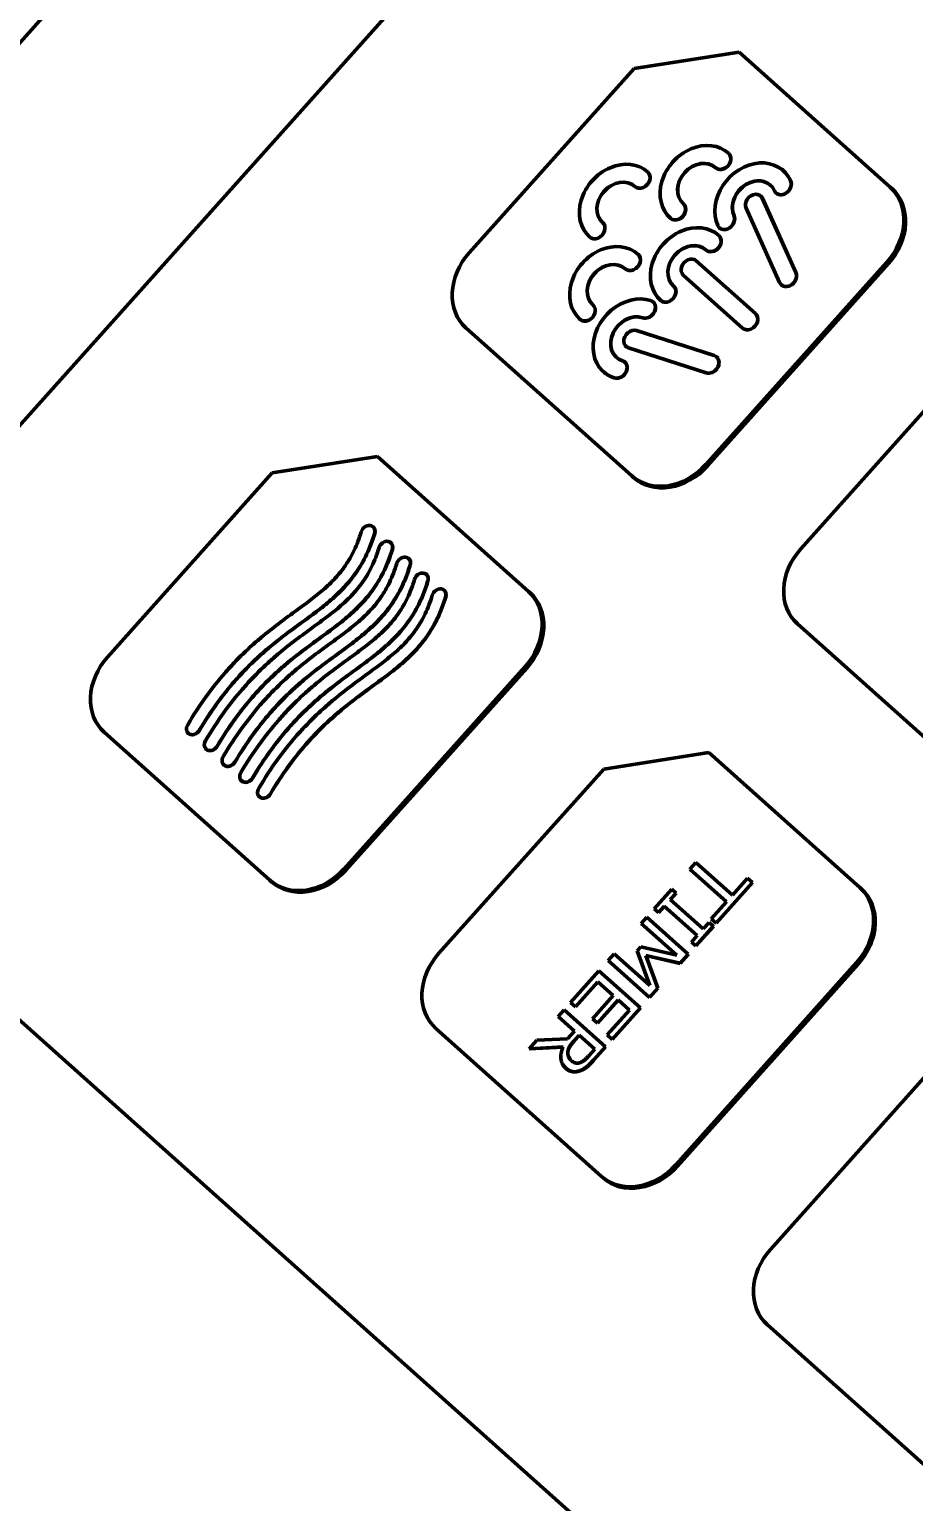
# Model space of a CAD drawing. Header units: inches. Extents: x 3110 to 5380, y 935 to 5515.
# Drawn here: x 4263.65 to 4292.84, y 1228.13 to 1276.77 of the extents above; entities that cross this region are included whole.
import ezdxf

# ---------------------------------------------------------------- set-up
doc = ezdxf.new("R2010")
doc.units = ezdxf.units.IN
doc.header["$MEASUREMENT"] = 0
for name, color, linetype, lineweight in [('AM_0', 7, 'Continuous', 30), ('AM_5', 92, 'Continuous', 15), ('Visibile (ISO)', 7, 'Continuous', 50)]:
    doc.layers.add(name, color=color, linetype=linetype, lineweight=lineweight)
doc.styles.get("Standard").update_dxf_attribs({"font": 'ROMANS.SHX'})
doc.dimstyles.new('AM_ANSI$0', dxfattribs={"dimtxt": 0.12, "dimasz": 0.12, "dimexe": 0.1, "dimexo": 0.05, "dimgap": 0.06, "dimtad": 0, "dimtih": 1, "dimtoh": 1, "dimdec": 4, "dimzin": 7, "dimdsep": 46, "dimtxsty": 'Standard', "dimcen": 0, "dimclrd": 256, "dimclre": 256, "dimclrt": 140, "dimadec": 0, "dimazin": 2, "dimtp": 0.1, "dimtm": 0.1, "dimtfac": 0.71, "dimtdec": 4, "dimtofl": 0, "dimtmove": 0, "dimatfit": 3, "dimfxl": 1, "dimtolj": 1, "dimtzin": 7, "dimlwd": -1, "dimlwe": -1, "dimarcsym": 1})

# ---------------------------------------------------------------- blocks, each defined once
blk = doc.blocks.new('_ClosedBlank')
at = {"layer": 'AM_0', "color": 0, "lineweight": -2}
for p, q in [((-1, 0.16667), (0, 0)), ((-1, 0.16667), (-1, -0.16667)), ((0, 0), (-1, -0.16667))]:
    blk.add_line(p, q, dxfattribs=at)
blk = doc.blocks.new('*D33')
at = {"layer": 'AM_5', "linetype": 'ByBlock', "transparency": 16777216}
for p, q in [((4421.186, 2159.668), (3326.444, 2159.668)), ((3326.544, 2089.668), (3326.544, 1696.983)), ((3326.544, 1174.299), (3326.544, 1566.983)), ((4232.494, 1104.299), (3326.444, 1104.299))]:
    blk.add_line(p, q, dxfattribs=at)
at = {"layer": 'Defpoints', "color": 0, "transparency": 16777216}
for p in [(4421.236, 2159.668), (3326.544, 1104.299), (4232.544, 1104.299)]:
    blk.add_point(p, dxfattribs=at)
at = {"layer": 'AM_5', "transparency": 16777216, "xscale": 70, "yscale": 70, "zscale": 70}
for p, rotation in [((3326.544, 2159.668), 90), ((3326.544, 1104.299), 270)]:
    blk.add_blockref('_ClosedBlank', p, dxfattribs=dict(at, rotation=rotation))
at = {"layer": 'AM_5', "color": 140, "transparency": 16777216, "insert": (3326.544, 1631.983), "char_height": 70, "attachment_point": 5}
blk.add_mtext('\\A1;1055', dxfattribs=at)

msp = doc.modelspace()

# ---------------------------------------------------------------- linework, layer by layer
at = {"layer": 'Visibile (ISO)'}
for p, q in [((4216.99484, 1224.49651), (4295.05037, 1311.81448)), ((4254.83744, 1254.19233), (4296.63767, 1300.95278)), ((4283.61051, 1275.47706), (4287.0784, 1276.01906)), ((4287.0784, 1276.01906), (4292.06469, 1271.5617)), ((4278.16908, 1269.38992), (4283.61051, 1275.47706)), ((4286.73422, 1272.67838), (4286.73148, 1272.68083)), ((4284.06879, 1272.05655), (4284.06605, 1272.059)), ((4288.5408, 1272.10224), (4288.53806, 1272.10468)), ((4292.11943, 1271.51277), (4292.06469, 1271.5617)), ((4287.79436, 1271.26723), (4287.79163, 1271.26968)), ((4287.8456, 1271.19554), (4288.95261, 1268.73795)), ((4287.84834, 1271.19309), (4288.95535, 1268.7355)), ((4288.30319, 1271.36561), (4288.30045, 1271.36805)), ((4284.81482, 1270.53122), (4284.81209, 1270.53367)), ((4288.41812, 1268.40908), (4287.31111, 1270.86667)), ((4286.43247, 1270.21456), (4286.42973, 1270.217)), ((4282.14939, 1269.90939), (4282.14665, 1269.91184)), ((4286.41392, 1269.96018), (4286.41119, 1269.96263)), ((4283.74849, 1269.33835), (4283.74575, 1269.3408)), ((4285.66476, 1269.12762), (4287.61904, 1267.38064)), ((4291.95766, 1269.08207), (4285.9862, 1262.40201)), ((4292.0124, 1269.03314), (4286.04094, 1262.35308)), ((4287.1925, 1266.9035), (4285.23822, 1268.65047)), ((4288.47484, 1268.33249), (4288.4721, 1268.33494)), ((4284.24381, 1267.76618), (4284.24108, 1267.76863)), ((4284.49453, 1267.81302), (4284.49179, 1267.81546)), ((4281.82909, 1267.19119), (4281.82636, 1267.19363)), ((4287.62177, 1267.3782), (4287.61904, 1267.38064)), ((4283.53403, 1262.01875), (4278.06205, 1266.91029)), ((4283.6939, 1266.82021), (4286.25974, 1265.99456)), ((4287.19524, 1266.90105), (4287.1925, 1266.9035)), ((4283.3498, 1266.29526), (4283.34707, 1266.2977)), ((4285.99261, 1265.42669), (4283.42677, 1266.25234)), ((4285.99534, 1265.42424), (4283.42951, 1266.24989)), ((4283.30886, 1265.77863), (4283.30612, 1265.78107)), ((4286.34217, 1265.94675), (4286.33944, 1265.9492)), ((4289.11305, 1259.60685), (4294.55449, 1265.69399)), ((4282.60337, 1265.46025), (4282.60063, 1265.4627)), ((4271.66759, 1262.11693), (4275.13548, 1262.65894)), ((4275.13548, 1262.65894), (4280.12177, 1258.20157)), ((4266.22615, 1256.02979), (4271.66759, 1262.11693)), ((4283.58877, 1261.96982), (4283.53403, 1262.01875)), ((4274.99759, 1260.33566), (4274.99485, 1260.3381)), ((4275.58387, 1259.81156), (4275.58114, 1259.81401)), ((4276.17016, 1259.28747), (4276.16742, 1259.28992)), ((4276.75644, 1258.76338), (4276.7537, 1258.76582)), ((4277.34273, 1258.23928), (4277.33999, 1258.24173)), ((4280.17651, 1258.15264), (4280.12177, 1258.20157)), ((4294.47801, 1252.23568), (4289.00602, 1257.12722)), ((4280.01474, 1255.72195), (4274.04328, 1249.04188)), ((4280.06948, 1255.67302), (4274.09802, 1248.99295)), ((4271.59111, 1248.65863), (4266.11912, 1253.55016)), ((4268.89817, 1253.51245), (4268.89543, 1253.5149)), ((4269.48445, 1252.98836), (4269.48172, 1252.9908)), ((4282.61156, 1252.33386), (4286.07945, 1252.87587)), ((4286.07945, 1252.87587), (4291.06575, 1248.4185)), ((4270.07074, 1252.46426), (4270.068, 1252.46671)), ((4277.17013, 1246.24672), (4282.61156, 1252.33386)), ((4293.03433, 1217.47196), (4254.73041, 1251.7127)), ((4270.65702, 1251.94017), (4270.65428, 1251.94262)), ((4271.24331, 1251.41608), (4271.24057, 1251.41852)), ((4285.45211, 1249.02727), (4285.65051, 1249.24922)), ((4285.65051, 1249.24922), (4286.85666, 1248.17102)), ((4271.64585, 1248.6097), (4271.59111, 1248.65863)), ((4286.65825, 1247.94907), (4285.45211, 1249.02727)), ((4287.51936, 1248.58661), (4286.31926, 1247.24411)), ((4287.52209, 1248.58417), (4286.322, 1247.24166)), ((4286.85666, 1248.17102), (4287.3575, 1248.7313)), ((4287.3575, 1248.7313), (4287.51936, 1248.58661)), ((4287.52209, 1248.58417), (4287.51936, 1248.58661)), ((4284.27984, 1247.71589), (4284.85811, 1248.36278)), ((4284.99779, 1248.23792), (4284.80786, 1248.02544)), ((4285.00053, 1248.23547), (4284.81059, 1248.023)), ((4284.85811, 1248.36278), (4284.99779, 1248.23792)), ((4285.00053, 1248.23547), (4284.99779, 1248.23792)), ((4291.12048, 1248.36957), (4291.06575, 1248.4185)), ((4284.41952, 1247.59102), (4284.27984, 1247.71589)), ((4284.60945, 1247.8035), (4284.41952, 1247.59102)), ((4284.61219, 1247.80105), (4284.42225, 1247.58858)), ((4285.69809, 1246.83034), (4284.60945, 1247.8035)), ((4284.80786, 1248.02544), (4285.89649, 1247.05229)), ((4286.15741, 1247.38879), (4286.65825, 1247.94907)), ((4283.84915, 1247.2341), (4284.03425, 1247.44116)), ((4285.02758, 1246.18068), (4283.84915, 1247.2341)), ((4284.03425, 1247.44116), (4285.40225, 1246.21828)), ((4284.42225, 1247.58858), (4284.41952, 1247.59102)), ((4286.22611, 1247.1399), (4285.64783, 1246.493)), ((4286.22884, 1247.13745), (4285.65057, 1246.49056)), ((4285.89649, 1247.05229), (4286.08642, 1247.26476)), ((4286.08642, 1247.26476), (4286.22611, 1247.1399)), ((4286.31926, 1247.24411), (4286.15741, 1247.38879)), ((4286.22884, 1247.13745), (4286.22611, 1247.1399)), ((4286.322, 1247.24166), (4286.31926, 1247.24411)), ((4285.50815, 1246.61787), (4285.69809, 1246.83034)), ((4282.75431, 1246.00933), (4282.95271, 1246.23128)), ((4282.95271, 1246.23128), (4284.13114, 1245.17785)), ((4283.71918, 1246.33012), (4283.84016, 1246.46545)), ((4284.13114, 1245.17785), (4283.71918, 1246.33012)), ((4283.84016, 1246.46545), (4285.02758, 1246.18068)), ((4285.13126, 1245.91513), (4283.99705, 1246.17911)), ((4283.99978, 1246.17667), (4283.99705, 1246.17911)), ((4283.99705, 1246.17911), (4284.39813, 1245.09501)), ((4285.13399, 1245.91268), (4283.99978, 1246.17667)), ((4283.99978, 1246.17667), (4284.40087, 1245.09256)), ((4285.40225, 1246.21828), (4285.13126, 1245.91513)), ((4285.40498, 1246.21583), (4285.13399, 1245.91268)), ((4285.40498, 1246.21583), (4285.40225, 1246.21828)), ((4285.64783, 1246.493), (4285.50815, 1246.61787)), ((4285.65057, 1246.49056), (4285.64783, 1246.493)), ((4281.51791, 1244.62622), (4282.45186, 1245.671)), ((4282.45186, 1245.671), (4283.81986, 1244.44811)), ((4284.1223, 1244.78645), (4282.75431, 1246.00933)), ((4290.95872, 1245.93888), (4284.98725, 1239.25881)), ((4291.01345, 1245.88995), (4285.04199, 1239.20988)), ((4285.13399, 1245.91268), (4285.13126, 1245.91513)), ((4282.41531, 1245.30437), (4281.67977, 1244.48154)), ((4282.41805, 1245.30192), (4281.6825, 1244.47909)), ((4282.92305, 1244.85049), (4282.41531, 1245.30437)), ((4282.2371, 1244.08315), (4282.92305, 1244.85049)), ((4283.0849, 1244.70581), (4282.39896, 1243.93847)), ((4283.08764, 1244.70336), (4282.40169, 1243.93602)), ((4283.4596, 1244.37085), (4283.0849, 1244.70581)), ((4284.39813, 1245.09501), (4284.1223, 1244.78645)), ((4284.12504, 1244.784), (4284.1223, 1244.78645)), ((4284.40087, 1245.09256), (4284.12504, 1244.784)), ((4284.40087, 1245.09256), (4284.39813, 1245.09501)), ((4281.10175, 1244.16068), (4281.30015, 1244.38262)), ((4281.30015, 1244.38262), (4282.66815, 1243.15974)), ((4281.67977, 1244.48154), (4281.51791, 1244.62622)), ((4281.6825, 1244.47909), (4281.67977, 1244.48154)), ((4282.72406, 1243.54802), (4283.4596, 1244.37085)), ((4283.81986, 1244.44811), (4282.88591, 1243.40334)), ((4283.8226, 1244.44567), (4282.88865, 1243.40089)), ((4283.8226, 1244.44567), (4283.81986, 1244.44811)), ((4282.53509, 1238.87556), (4277.0631, 1243.76709)), ((4281.64607, 1243.6741), (4281.10175, 1244.16068)), ((4282.39896, 1243.93847), (4282.2371, 1244.08315)), ((4282.40169, 1243.93602), (4282.39896, 1243.93847)), ((4280.14482, 1243.09019), (4280.4025, 1243.37845)), ((4280.4025, 1243.37845), (4281.41863, 1243.41967)), ((4281.41863, 1243.41967), (4281.64607, 1243.6741)), ((4281.62374, 1243.34345), (4281.79794, 1243.53833)), ((4281.80068, 1243.53589), (4281.62647, 1243.34101)), ((4281.79794, 1243.53833), (4282.31233, 1243.07851)), ((4282.88591, 1243.40334), (4282.72406, 1243.54802)), ((4282.88865, 1243.40089), (4282.88591, 1243.40334)), ((4281.27122, 1243.15214), (4280.14482, 1243.09019)), ((4280.14755, 1243.08774), (4280.14482, 1243.09019)), ((4281.26999, 1243.14947), (4280.14755, 1243.08774)), ((4281.42764, 1242.97579), (4281.4249, 1242.97824)), ((4282.31233, 1243.07851), (4282.11513, 1242.85792)), ((4282.66815, 1243.15974), (4282.28344, 1242.72938)), ((4282.67089, 1243.15729), (4282.28618, 1242.72693)), ((4282.67089, 1243.15729), (4282.66815, 1243.15974)), ((4281.36556, 1242.4445), (4281.36283, 1242.44695)), ((4288.1141, 1236.46365), (4293.55554, 1242.55079)), ((4282.58982, 1238.82663), (4282.53509, 1238.87556)), ((4293.47906, 1229.09249), (4288.00707, 1233.98402))]:
    msp.add_line(p, q, dxfattribs=at)
for centre, major_axis, start_param, end_param in [((4285.77179, 1271.60725), (-0.9597, -1.07358), 3.14159265, 6.28318531), ((4283.10635, 1270.98542), (-0.9597, -1.07358), 3.14159265, 6.28318531), ((4285.77179, 1271.60725), (0.53317, 0.59643), 0, 3.14159265), ((4285.77452, 1271.6048), (0.53317, 0.59643), 0, 3.14159265), ((4286.51822, 1272.44226), (0.21327, 0.23857), 3.14159265, 6.28318531), ((4286.52095, 1272.43981), (0.21327, 0.23857), 3.14159265, 6.28318531), ((4283.85278, 1271.82043), (0.21327, 0.23857), 3.14159265, 6.28318531), ((4283.85552, 1271.81798), (0.21327, 0.23857), 3.14159265, 6.28318531), ((4287.57836, 1271.0311), (-0.9597, -1.07358), 2.7925268, 5.93411946), ((4287.5811, 1271.02866), (0.9597, 1.07358), 5.93411946, 6.28318531), ((4283.10635, 1270.98542), (0.53317, 0.59643), 0, 3.14159265), ((4283.10909, 1270.98297), (0.53317, 0.59643), 0, 3.14159265), ((4287.57836, 1271.0311), (0.53317, 0.59643), 5.93411946, 9.07571211), ((4287.5811, 1271.02866), (0.53317, 0.59643), 0.00280083, 2.7925268), ((4288.51372, 1271.60663), (0.21327, 0.23857), 2.7925268, 5.93411946), ((4288.51645, 1271.60418), (0.21327, 0.23857), 3.14159265, 5.93411946), ((4290.78509, 1270.13026), (1.2796, 1.43144), 4.71238898, 6.28318531), ((4290.83983, 1270.08133), (1.2796, 1.43144), 4.71238898, 6.28318531), ((4285.02535, 1270.77224), (0.21327, 0.23857), 3.14159265, 6.28318531), ((4285.02809, 1270.76979), (0.21327, 0.23857), 3.14159265, 6.28318531), ((4287.57836, 1271.0311), (-0.21327, -0.23857), 2.7925268, 5.93411946), ((4287.5811, 1271.02866), (0.21327, 0.23857), 5.93411946, 6.28318531), ((4286.643, 1270.45558), (0.21327, 0.23857), 2.7925268, 5.93411946), ((4286.64574, 1270.45313), (0.21327, 0.23857), 3.14159265, 5.93411946), ((4282.35992, 1270.15041), (0.21327, 0.23857), 3.14159265, 6.28318531), ((4282.36266, 1270.14796), (0.21327, 0.23857), 3.14159265, 6.28318531), ((4285.45149, 1268.88905), (-0.9597, -1.07358), 3.14159265, 6.28318531), ((4282.78605, 1268.26722), (-0.9597, -1.07358), 3.14159265, 6.28318531), ((4285.45149, 1268.88905), (0.53317, 0.59643), 0, 3.14159265), ((4285.45423, 1268.8866), (0.53317, 0.59643), 0, 3.14159265), ((4286.19792, 1269.72405), (0.21327, 0.23857), 3.14159265, 6.28318531), ((4286.20066, 1269.72161), (0.21327, 0.23857), 3.14159265, 6.28318531), ((4279.34164, 1268.34173), (-1.2796, -1.43144), 4.71238898, 6.28318531), ((4282.78605, 1268.26722), (0.53317, 0.59643), 0, 3.14159265), ((4282.78879, 1268.26477), (0.53317, 0.59643), 0, 3.14159265), ((4283.53249, 1269.10222), (0.21327, 0.23857), 3.14159265, 6.28318531), ((4283.53522, 1269.09978), (0.21327, 0.23857), 3.14159265, 6.28318531), ((4285.45149, 1268.88905), (-0.21327, -0.23857), 3.14159265, 6.28318531), ((4288.68537, 1268.57351), (0.21327, 0.23857), 2.7925268, 5.93411946), ((4288.68811, 1268.57106), (0.21327, 0.23857), 3.14159265, 5.93411946), ((4284.70506, 1268.05404), (0.21327, 0.23857), 3.14159265, 6.28318531), ((4284.70779, 1268.05159), (0.21327, 0.23857), 3.14159265, 6.28318531), ((4282.03962, 1267.43221), (0.21327, 0.23857), 3.14159265, 6.28318531), ((4282.04236, 1267.42976), (0.21327, 0.23857), 3.14159265, 6.28318531), ((4283.56033, 1266.53628), (-0.9597, -1.07358), 3.4906585, 6.63225116), ((4284.02781, 1267.53005), (0.21327, 0.23857), 3.4906585, 6.63225116), ((4284.03055, 1267.52761), (0.21327, 0.23857), 3.4906585, 6.28318531), ((4283.56307, 1266.53383), (0.53317, 0.59643), 0.34906585, 3.13879182), ((4283.56033, 1266.53628), (0.53317, 0.59643), 0.34906585, 3.4906585), ((4287.40577, 1267.14207), (0.21327, 0.23857), 3.14159265, 6.28318531), ((4287.40851, 1267.13962), (0.21327, 0.23857), 3.14159265, 6.28318531), ((4283.56033, 1266.53628), (-0.21327, -0.23857), 3.4906585, 6.63225116), ((4283.56307, 1266.53383), (-0.21327, -0.23857), 0, 0.34906585), ((4283.09286, 1265.5425), (0.21327, 0.23857), 3.4906585, 6.63225116), ((4283.09559, 1265.54005), (0.21327, 0.23857), 3.4906585, 6.28318531), ((4286.12617, 1265.71063), (0.21327, 0.23857), 3.4906585, 6.63225116), ((4286.12891, 1265.70818), (0.21327, 0.23857), 3.4906585, 6.28318531), ((4283.56307, 1266.53383), (-0.9597, -1.07358), 0, 0.34906585), ((4284.81363, 1263.4502), (-1.2796, -1.43144), 0, 1.57079633), ((4284.86837, 1263.40127), (-1.2796, -1.43144), 0, 1.57079633), ((4274.82424, 1260.14724), (0.17061, 0.19086), 5.23008885, 8.3716815), ((4274.82698, 1260.1448), (0.17061, 0.19086), 5.23008885, 6.28318531), ((4275.41052, 1259.62315), (0.17061, 0.19086), 5.23008885, 8.3716815), ((4275.41326, 1259.6207), (0.17061, 0.19086), 5.23008885, 6.28318531), ((4275.99681, 1259.09906), (0.17061, 0.19086), 5.23008885, 8.3716815), ((4275.99954, 1259.09661), (0.17061, 0.19086), 5.23008885, 6.28318531), ((4290.28562, 1258.55866), (-1.2796, -1.43144), 4.71238898, 6.28318531), ((4276.58309, 1258.57497), (0.17061, 0.19086), 5.23008885, 8.3716815), ((4276.58583, 1258.57252), (0.17061, 0.19086), 5.23008885, 6.28318531), ((4277.16938, 1258.05087), (0.17061, 0.19086), 5.23008885, 8.3716815), ((4277.17211, 1258.04843), (0.17061, 0.19086), 5.23008885, 6.28318531), ((4278.84217, 1256.77013), (1.2796, 1.43144), 4.71238898, 6.28318531), ((4278.89691, 1256.7212), (1.2796, 1.43144), 4.71238898, 6.28318531), ((4267.39872, 1254.9816), (-1.2796, -1.43144), 4.71238898, 6.28318531), ((4269.06604, 1253.70575), (-0.17061, -0.19086), 4.94466959, 8.08626224), ((4269.06878, 1253.70331), (-0.17061, -0.19086), 0, 1.80307693), ((4269.65233, 1253.18166), (-0.17061, -0.19086), 4.94466959, 8.08626224), ((4269.65507, 1253.17921), (-0.17061, -0.19086), 0, 1.80307693), ((4270.23861, 1252.65757), (-0.17061, -0.19086), 4.94466959, 8.08626224), ((4270.24135, 1252.65512), (-0.17061, -0.19086), 0, 1.80307693), ((4270.8249, 1252.13348), (-0.17061, -0.19086), 4.94466959, 8.08626224), ((4270.82763, 1252.13103), (-0.17061, -0.19086), 0, 1.80307693), ((4271.41118, 1251.60938), (-0.17061, -0.19086), 4.94466959, 8.08626224), ((4271.41392, 1251.60694), (-0.17061, -0.19086), 0, 1.80307693), ((4272.87071, 1250.09007), (-1.2796, -1.43144), 0, 1.57079633), ((4272.92545, 1250.04114), (-1.2796, -1.43144), 0, 1.57079633), ((4289.78615, 1246.98706), (1.2796, 1.43144), 4.71238898, 6.28318531), ((4289.84088, 1246.93813), (1.2796, 1.43144), 4.71238898, 6.28318531), ((4278.3427, 1245.19853), (-1.2796, -1.43144), 4.71238898, 6.28318531), ((4283.81469, 1240.307), (-1.2796, -1.43144), 0, 1.57079633), ((4283.86942, 1240.25807), (-1.2796, -1.43144), 0, 1.57079633), ((4289.28667, 1235.41546), (-1.2796, -1.43144), 4.71238898, 6.28318531)]:
    msp.add_ellipse(centre, major_axis=major_axis, ratio=0.81915204, start_param=start_param, end_param=end_param, dxfattribs=at)
for points, degree, knots in [([(4268.87463, 1253.79782), (4269.07698, 1254.1369), (4269.48479, 1254.75463), (4269.99664, 1255.39639), (4270.50509, 1255.95567), (4270.90694, 1256.34323), (4271.39741, 1256.76853), (4271.77796, 1257.06787), (4272.23324, 1257.40704), (4272.57895, 1257.65688), (4272.98296, 1257.95806), (4273.28184, 1258.19615), (4273.6219, 1258.50528), (4273.86669, 1258.76779), (4274.13921, 1259.13266), (4274.37935, 1259.54482), (4274.53586, 1259.94849), (4274.60395, 1260.17424)], 3, [0, 0, 0, 0, 0.08333333, 0.16666667, 0.20833333, 0.29166667, 0.33333333, 0.41666667, 0.45833333, 0.54166667, 0.58333333, 0.66666667, 0.70833333, 0.79166667, 0.83333333, 0.91666667, 1, 1, 1, 1]), ([(4275.04453, 1260.12025), (4274.96895, 1259.86969), (4274.79205, 1259.41113), (4274.51064, 1258.92733), (4274.19089, 1258.49948), (4273.90839, 1258.19717), (4273.53036, 1257.85387), (4273.21069, 1257.59962), (4272.7943, 1257.28927), (4272.44902, 1257.03975), (4272.00509, 1256.70896), (4271.64101, 1256.42245), (4271.17695, 1256.01999), (4270.79933, 1255.65573), (4270.32146, 1255.1301), (4269.83891, 1254.52527), (4269.45096, 1253.93792), (4269.25746, 1253.61368)], 3, [0, 0, 0, 0, 0.08333333, 0.16666667, 0.20833333, 0.29166667, 0.33333333, 0.41666667, 0.45833333, 0.54166667, 0.58333333, 0.66666667, 0.70833333, 0.79166667, 0.83333333, 0.91666667, 1, 1, 1, 1]), ([(4275.04726, 1260.11781), (4274.97169, 1259.86724), (4274.79478, 1259.40868), (4274.51338, 1258.92488), (4274.19362, 1258.49703), (4273.91112, 1258.19473), (4273.53309, 1257.85142), (4273.21343, 1257.59717), (4272.79704, 1257.28682), (4272.45176, 1257.0373), (4272.00782, 1256.70651), (4271.64374, 1256.42), (4271.17969, 1256.01754), (4270.80207, 1255.65329), (4270.32419, 1255.12766), (4269.84165, 1254.52282), (4269.4537, 1253.93548), (4269.2602, 1253.61124)], 3, [0, 0, 0, 0, 0.08333333, 0.16666667, 0.20833333, 0.29166667, 0.33333333, 0.41666667, 0.45833333, 0.54166667, 0.58333333, 0.66666667, 0.70833333, 0.79166667, 0.83333333, 0.91666667, 1, 1, 1, 1]), ([(4269.46091, 1253.27373), (4269.66326, 1253.61281), (4270.07108, 1254.23054), (4270.58293, 1254.8723), (4271.09138, 1255.43158), (4271.49323, 1255.81914), (4271.9837, 1256.24444), (4272.36425, 1256.54377), (4272.81953, 1256.88295), (4273.16523, 1257.13279), (4273.56925, 1257.43396), (4273.86812, 1257.67205), (4274.20819, 1257.98119), (4274.45297, 1258.2437), (4274.7255, 1258.60857), (4274.96563, 1259.02073), (4275.12214, 1259.4244), (4275.19023, 1259.65014)], 3, [0, 0, 0, 0, 0.08333333, 0.16666667, 0.20833333, 0.29166667, 0.33333333, 0.41666667, 0.45833333, 0.54166667, 0.58333333, 0.66666667, 0.70833333, 0.79166667, 0.83333333, 0.91666667, 1, 1, 1, 1]), ([(4275.63081, 1259.59616), (4275.55524, 1259.34559), (4275.37833, 1258.88703), (4275.09692, 1258.40323), (4274.77717, 1257.97539), (4274.49467, 1257.67308), (4274.11664, 1257.32978), (4273.79698, 1257.07553), (4273.38059, 1256.76517), (4273.03531, 1256.51566), (4272.59137, 1256.18486), (4272.22729, 1255.89835), (4271.76324, 1255.49589), (4271.38561, 1255.13164), (4270.90774, 1254.60601), (4270.4252, 1254.00118), (4270.03725, 1253.41383), (4269.84375, 1253.08959)], 3, [0, 0, 0, 0, 0.08333333, 0.16666667, 0.20833333, 0.29166667, 0.33333333, 0.41666667, 0.45833333, 0.54166667, 0.58333333, 0.66666667, 0.70833333, 0.79166667, 0.83333333, 0.91666667, 1, 1, 1, 1]), ([(4275.63355, 1259.59371), (4275.55797, 1259.34315), (4275.38107, 1258.88459), (4275.09966, 1258.40079), (4274.77991, 1257.97294), (4274.49741, 1257.67064), (4274.11938, 1257.32733), (4273.79971, 1257.07308), (4273.38332, 1256.76273), (4273.03804, 1256.51321), (4272.59411, 1256.18242), (4272.23003, 1255.89591), (4271.76598, 1255.49345), (4271.38835, 1255.12919), (4270.91048, 1254.60356), (4270.42793, 1253.99873), (4270.03998, 1253.41138), (4269.84648, 1253.08715)], 3, [0, 0, 0, 0, 0.08333333, 0.16666667, 0.20833333, 0.29166667, 0.33333333, 0.41666667, 0.45833333, 0.54166667, 0.58333333, 0.66666667, 0.70833333, 0.79166667, 0.83333333, 0.91666667, 1, 1, 1, 1]), ([(4270.04719, 1252.74964), (4270.24955, 1253.08872), (4270.65736, 1253.70644), (4271.16921, 1254.34821), (4271.67766, 1254.90748), (4272.07951, 1255.29505), (4272.56998, 1255.72035), (4272.95053, 1256.01968), (4273.40581, 1256.35886), (4273.75152, 1256.60869), (4274.15553, 1256.90987), (4274.4544, 1257.14796), (4274.79447, 1257.4571), (4275.03926, 1257.71961), (4275.31178, 1258.08447), (4275.55192, 1258.49663), (4275.70843, 1258.90031), (4275.77652, 1259.12605)], 3, [0, 0, 0, 0, 0.08333333, 0.16666667, 0.20833333, 0.29166667, 0.33333333, 0.41666667, 0.45833333, 0.54166667, 0.58333333, 0.66666667, 0.70833333, 0.79166667, 0.83333333, 0.91666667, 1, 1, 1, 1]), ([(4276.2171, 1259.07207), (4276.14152, 1258.8215), (4275.96461, 1258.36294), (4275.68321, 1257.87914), (4275.36346, 1257.45129), (4275.08096, 1257.14899), (4274.70293, 1256.80568), (4274.38326, 1256.55143), (4273.96687, 1256.24108), (4273.62159, 1255.99156), (4273.17766, 1255.66077), (4272.81358, 1255.37426), (4272.34952, 1254.9718), (4271.9719, 1254.60755), (4271.49402, 1254.08192), (4271.01148, 1253.47708), (4270.62353, 1252.88974), (4270.43003, 1252.5655)], 3, [0, 0, 0, 0, 0.08333333, 0.16666667, 0.20833333, 0.29166667, 0.33333333, 0.41666667, 0.45833333, 0.54166667, 0.58333333, 0.66666667, 0.70833333, 0.79166667, 0.83333333, 0.91666667, 1, 1, 1, 1]), ([(4276.21983, 1259.06962), (4276.14426, 1258.81905), (4275.96735, 1258.36049), (4275.68595, 1257.87669), (4275.36619, 1257.44885), (4275.08369, 1257.14654), (4274.70566, 1256.80324), (4274.386, 1256.54899), (4273.96961, 1256.23863), (4273.62433, 1255.98912), (4273.18039, 1255.65833), (4272.81631, 1255.37181), (4272.35226, 1254.96935), (4271.97463, 1254.6051), (4271.49676, 1254.07947), (4271.01422, 1253.47464), (4270.62627, 1252.88729), (4270.43277, 1252.56305)], 3, [0, 0, 0, 0, 0.08333333, 0.16666667, 0.20833333, 0.29166667, 0.33333333, 0.41666667, 0.45833333, 0.54166667, 0.58333333, 0.66666667, 0.70833333, 0.79166667, 0.83333333, 0.91666667, 1, 1, 1, 1]), ([(4270.63348, 1252.22554), (4270.83583, 1252.56462), (4271.24364, 1253.18235), (4271.75549, 1253.82411), (4272.26395, 1254.38339), (4272.6658, 1254.77095), (4273.15627, 1255.19625), (4273.53682, 1255.49559), (4273.9921, 1255.83476), (4274.3378, 1256.0846), (4274.74182, 1256.38578), (4275.04069, 1256.62387), (4275.38075, 1256.93301), (4275.62554, 1257.19552), (4275.89807, 1257.56038), (4276.1382, 1257.97254), (4276.29471, 1258.37621), (4276.3628, 1258.60196)], 3, [0, 0, 0, 0, 0.08333333, 0.16666667, 0.20833333, 0.29166667, 0.33333333, 0.41666667, 0.45833333, 0.54166667, 0.58333333, 0.66666667, 0.70833333, 0.79166667, 0.83333333, 0.91666667, 1, 1, 1, 1]), ([(4276.80338, 1258.54797), (4276.7278, 1258.29741), (4276.5509, 1257.83885), (4276.26949, 1257.35505), (4275.94974, 1256.9272), (4275.66724, 1256.6249), (4275.28921, 1256.28159), (4274.96955, 1256.02734), (4274.55315, 1255.71699), (4274.20788, 1255.46747), (4273.76394, 1255.13668), (4273.39986, 1254.85017), (4272.93581, 1254.44771), (4272.55818, 1254.08345), (4272.08031, 1253.55782), (4271.59777, 1252.95299), (4271.20982, 1252.36565), (4271.01632, 1252.04141)], 3, [0, 0, 0, 0, 0.08333333, 0.16666667, 0.20833333, 0.29166667, 0.33333333, 0.41666667, 0.45833333, 0.54166667, 0.58333333, 0.66666667, 0.70833333, 0.79166667, 0.83333333, 0.91666667, 1, 1, 1, 1]), ([(4276.80612, 1258.54553), (4276.73054, 1258.29496), (4276.55364, 1257.8364), (4276.27223, 1257.3526), (4275.95248, 1256.92475), (4275.66998, 1256.62245), (4275.29195, 1256.27914), (4274.97228, 1256.02489), (4274.55589, 1255.71454), (4274.21061, 1255.46502), (4273.76668, 1255.13423), (4273.4026, 1254.84772), (4272.93854, 1254.44526), (4272.56092, 1254.08101), (4272.08305, 1253.55538), (4271.6005, 1252.95054), (4271.21255, 1252.3632), (4271.01905, 1252.03896)], 3, [0, 0, 0, 0, 0.08333333, 0.16666667, 0.20833333, 0.29166667, 0.33333333, 0.41666667, 0.45833333, 0.54166667, 0.58333333, 0.66666667, 0.70833333, 0.79166667, 0.83333333, 0.91666667, 1, 1, 1, 1]), ([(4271.21976, 1251.70145), (4271.42212, 1252.04053), (4271.82993, 1252.65826), (4272.34178, 1253.30002), (4272.85023, 1253.8593), (4273.25208, 1254.24686), (4273.74255, 1254.67216), (4274.1231, 1254.97149), (4274.57838, 1255.31067), (4274.92409, 1255.56051), (4275.3281, 1255.86168), (4275.62697, 1256.09978), (4275.96704, 1256.40891), (4276.21182, 1256.67142), (4276.48435, 1257.03629), (4276.72449, 1257.44845), (4276.881, 1257.85212), (4276.94909, 1258.07786)], 3, [0, 0, 0, 0, 0.08333333, 0.16666667, 0.20833333, 0.29166667, 0.33333333, 0.41666667, 0.45833333, 0.54166667, 0.58333333, 0.66666667, 0.70833333, 0.79166667, 0.83333333, 0.91666667, 1, 1, 1, 1]), ([(4277.38967, 1258.02388), (4277.31409, 1257.77331), (4277.13718, 1257.31476), (4276.85578, 1256.83095), (4276.53603, 1256.40311), (4276.25353, 1256.1008), (4275.8755, 1255.7575), (4275.55583, 1255.50325), (4275.13944, 1255.19289), (4274.79416, 1254.94338), (4274.35022, 1254.61259), (4273.98614, 1254.32608), (4273.52209, 1253.92362), (4273.14447, 1253.55936), (4272.66659, 1253.03373), (4272.18405, 1252.4289), (4271.7961, 1251.84155), (4271.6026, 1251.51731)], 3, [0, 0, 0, 0, 0.08333333, 0.16666667, 0.20833333, 0.29166667, 0.33333333, 0.41666667, 0.45833333, 0.54166667, 0.58333333, 0.66666667, 0.70833333, 0.79166667, 0.83333333, 0.91666667, 1, 1, 1, 1]), ([(4277.3924, 1258.02143), (4277.31683, 1257.77087), (4277.13992, 1257.31231), (4276.85851, 1256.82851), (4276.53876, 1256.40066), (4276.25626, 1256.09836), (4275.87823, 1255.75505), (4275.55857, 1255.5008), (4275.14218, 1255.19045), (4274.7969, 1254.94093), (4274.35296, 1254.61014), (4273.98888, 1254.32363), (4273.52483, 1253.92117), (4273.1472, 1253.55691), (4272.66933, 1253.03128), (4272.18679, 1252.42645), (4271.79884, 1251.83911), (4271.60534, 1251.51487)], 3, [0, 0, 0, 0, 0.08333333, 0.16666667, 0.20833333, 0.29166667, 0.33333333, 0.41666667, 0.45833333, 0.54166667, 0.58333333, 0.66666667, 0.70833333, 0.79166667, 0.83333333, 0.91666667, 1, 1, 1, 1]), ([(4281.42764, 1242.97579), (4281.42178, 1242.89337), (4281.48672, 1242.75298), (4281.5565, 1242.69017)], 2, [0, 0, 0, 1, 1.98926012, 1.98926012, 1.98926012])]:
    msp.add_open_spline(points, degree=degree, knots=knots, dxfattribs=at)
for points in [[(4281.4249, 1242.97824), (4281.42885, 1243.06966), (4281.53784, 1243.24737), (4281.62374, 1243.34345)], [(4281.62647, 1243.34101), (4281.54058, 1243.24492), (4281.43159, 1243.06722), (4281.42764, 1242.97579)], [(4281.36283, 1242.44695), (4281.21317, 1242.58073), (4281.17724, 1242.94884), (4281.27122, 1243.15214)], [(4281.55529, 1242.69125), (4281.48434, 1242.75467), (4281.41904, 1242.89582), (4281.4249, 1242.97824)], [(4282.11513, 1242.85792), (4282.03287, 1242.76589), (4281.8993, 1242.65886), (4281.83146, 1242.63429)], [(4281.83151, 1242.36885), (4281.70632, 1242.3225), (4281.47036, 1242.35082), (4281.36283, 1242.44695)], [(4281.83425, 1242.3664), (4281.70905, 1242.32005), (4281.4731, 1242.34837), (4281.36556, 1242.4445)], [(4281.83146, 1242.63429), (4281.75313, 1242.60691), (4281.61515, 1242.63774), (4281.55529, 1242.69125)], [(4282.28344, 1242.72938), (4282.15521, 1242.58592), (4281.95671, 1242.41519), (4281.83151, 1242.36885)], [(4282.28618, 1242.72693), (4282.15794, 1242.58348), (4281.95945, 1242.41274), (4281.83425, 1242.3664)]]:
    msp.add_open_spline(points, degree=2, dxfattribs=at)

# ---------------------------------------------------------------- dimensions: what is measured, and where the dimension line sits
at = {"layer": 'AM_5'}
dim = msp.add_linear_dim(base=(3326.54379, 1104.29855), p1=(4421.23587, 2159.66759), p2=(4232.54408, 1104.29855), angle=270, text='1055', dimstyle='AM_ANSI$0', override={"dimtxt": 70, "dimasz": 70, "dimgap": 30, "dimblk1": 'ClosedBlank', "dimblk2": 'ClosedBlank', "dimsah": 1}, dxfattribs=at)
dim.commit()
dim.dimension.update_dxf_attribs({"geometry": '*D33', "text_midpoint": (3326.54379, 1631.98307)})

doc.saveas('drawing.dxf')
